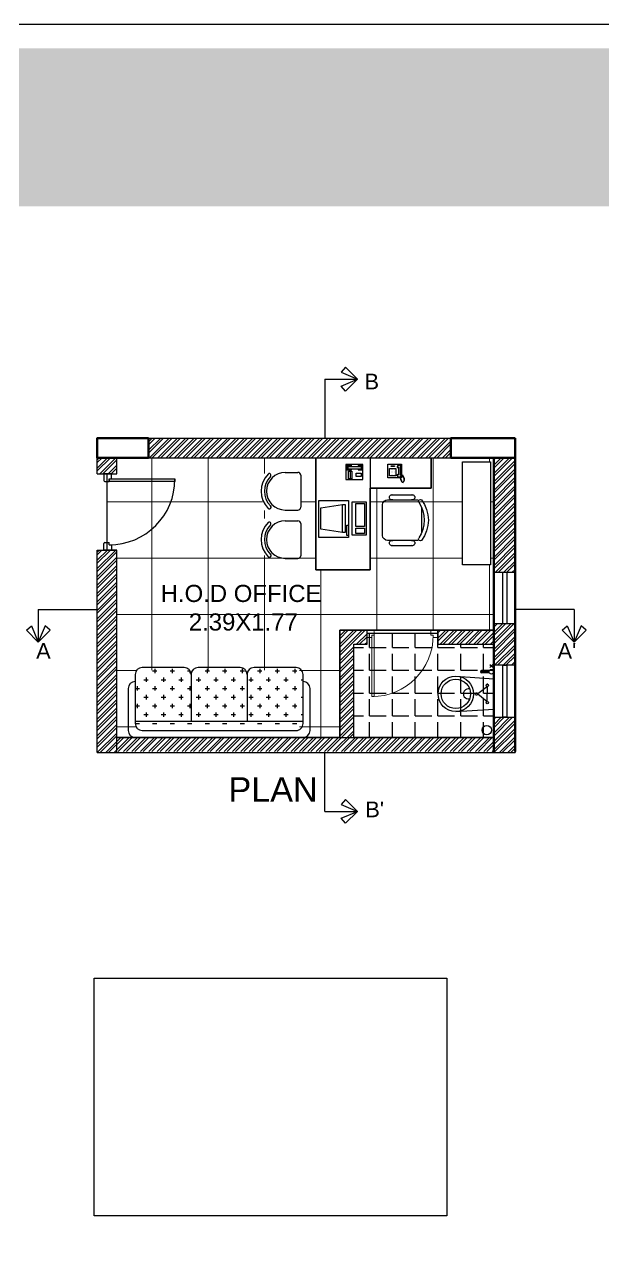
# Model space of a CAD drawing. Header units: millimetres. Extents: x 1521 to 3683, y 1649 to 3322.
# Drawn here: x 1761.51 to 1768.16, y 1663.3 to 1677.22 of the extents above; entities that cross this region are included whole.
import ezdxf

# ---------------------------------------------------------------- set-up
doc = ezdxf.new("R2010")
doc.units = ezdxf.units.MM
doc.header["$LTSCALE"] = 0.1
doc.header["$XCLIPFRAME"] = 0
for name, color, linetype, lineweight in [('COL', 1, 'Continuous', 50), ('DOOR', 8, 'Continuous', 15), ('plan wall', 7, 'Continuous', 25), ('WALL', 7, 'Continuous', 50)]:
    doc.layers.add(name, color=color, linetype=linetype, lineweight=lineweight)
doc.styles.add('ATTR', font='romans.shx', dxfattribs={"width": 0.8, "height": 2.52})
doc.styles.add('WORKING', font='ARIALN.TTF')
picture_1 = doc.add_image_def('image4.jpg', size_in_pixel=(651, 439))
pattern_1 = [(45, (563.8962294830347, 115.967589742293), (-0.0480097934832729, 0.0480097934832729), []), (45, (563.8962294830347, 116.001537792828), (-0.0480097934832729, 0.0480097934832729), [])]

# ---------------------------------------------------------------- blocks, each defined once
blk = doc.blocks.new('A$C3F6A36EA')
h = blk.add_hatch(color=10)
h.set_gradient(color1=(22, 110, 12), color2=(129, 189, 10), tint=0.4600000083446503)
h.paths.add_polyline_path([(-44.21290426532277, 20.41047016547509), (-3.312552027882247, 20.41047016547509), (-3.312552027882247, 22.22228067989886), (-44.21290426532277, 22.22228067989886)])
at = {"color": 0}
blk.add_lwpolyline([(-44.21290426532277, 22.50002261478744), (-3.312552027882247, 22.50002261478744), (-3.312552027882247, -5.275919162361106), (-44.21290426532277, -5.275919162361106)], close=True, dxfattribs=at)
blk = doc.blocks.new('RECTANG')
for p, q in [((1, 1), (0, 1)), ((0, 1), (0, 0)), ((1, 0), (1, 1)), ((0, 0), (1, 0))]:
    blk.add_line(p, q)
blk = doc.blocks.new('IBMAT', base_point=(61, 306))
for p, q in [((75, 307), (75, 306)), ((81, 307), (75, 307)), ((81, 306), (81, 307))]:
    blk.add_line(p, q)
at = {"xscale": 21, "yscale": 17, "zscale": 21}
blk.add_blockref('RECTANG', (61, 306), dxfattribs=at)
blk = doc.blocks.new('KEYBOARD', base_point=(60, 294))
for p, xscale, yscale, zscale in [((60, 294), 19, 8, 19), ((61, 295), 13, 5, 13), ((75, 295), 3, 5, 3)]:
    blk.add_blockref('RECTANG', p, dxfattribs=dict(xscale=xscale, yscale=yscale, zscale=zscale))
blk = doc.blocks.new('COMPUTER')
for p, q in [((-6.635137514463392, 16.23106971153845), (-8.5, 3.5)), ((6.079706235536605, 16.23106971153845), (-6.635137514463392, 16.23106971153845)), ((8, 3.5), (6.079706235536605, 16.23106971153845)), ((-8.5, 3.5), (-8.5, 2.038161057692263)), ((8, 3.5), (-8.5, 3.5)), ((-8.5, 2.038161057692263), (8, 2.038161057692263)), ((8, 2.038161057692263), (8, 3.5))]:
    blk.add_line(p, q)
at = {"xscale": 1.033846153846152, "yscale": 1.033846153846152, "zscale": 1.033846153846152}
for name, p in [('IBMAT', (-10.85538461538499, 0)), ('KEYBOARD', (-10.04769230769273, -10.5))]:
    blk.add_blockref(name, p, dxfattribs=at)
blk = doc.blocks.new('DESK2')
for p, q in [((33, 0), (-33, 0)), ((-33, 0), (-33, -68)), ((33, -32), (33, 0)), ((-33, -32), (33, -32)), ((-15, -68), (-15, -32)), ((-33, -68), (-15, -68))]:
    blk.add_line(p, q)
blk = doc.blocks.new('CHAIR7')
for p, q in [((5.125, 15.04198571702182), (17.875, 15.04198571702182)), ((0, 9), (0, -9)), ((20, 12), (3, 12)), ((23, -7.440114741747407), (23, 7.440114741747262)), ((3, -12), (20, -12)), ((5.125, -15), (17.875, -15))]:
    blk.add_line(p, q)
for centre, radius, start, end in [((5.5625, 13.54198571702182), 1.5625, 73.73979529168805, 286.260204708312), ((17.4375, 13.54198571702182), 1.5625, 253.7397952916881, 106.2602047083119), ((3, 9), 3, 90, 179.9999999999999), ((20, 9), 3, 62.41555916323245, 90), ((22.34467675601877, 11.12049817420722), 1.096800809479506, 53.30993542846659, 212.0274125050087), ((4.823591726515218, -8.53e-14), 19.64019157479826, 327.5757525045926, 32.4242474954079), ((7, 0), 20, 323.130102354156, 36.86989764584403), ((3, -9), 3, 180, 269.9999999999999), ((5.5625, -13.5), 1.5625, 73.73979529168805, 286.260204708312), ((17.4375, -13.5), 1.5625, 253.739795291688, 106.2602047083119), ((20, -9), 3, 270, 297.5844408367676), ((22.34467675601877, -11.12049817420722), 1.096800809479506, 147.9725874949911, 306.6900645715334)]:
    blk.add_arc(centre, radius, start, end)
blk = doc.blocks.new('FNPHONE')
for p, q in [((-9.102527935209764, 0.2232082620965912), (-9.702527935209673, 0.0232082620966594)), ((-8.902527935209717, 0.6232082620966822), (-9.502527935209628, 0.4232082620966369)), ((-8.702527935209673, 1.023208262096659), (-9.302527935209808, 0.8232082620966139)), ((-8.502527935209628, 1.423208262096635), (-9.102527935209764, 1.22320826209659)), ((-8.302527935209808, 1.823208262096613), (-8.902527935209717, 1.623208262096681)), ((-7.141690481751766, 0.5610868164902743), (-7.502527935209629, -0.5767917379033634)), ((-7.287295046442975, 6.539471852875407), (-7.287295046443433, 1.539471852875179)), ((-6.287295046442975, 6.539471852875294), (-6.287295046443433, 1.539471852875179)), ((-3.872665524515241, 4.847341472888615), (-3.872665524515241, 4.847341472888615)), ((-3.872665524515241, 3.909841472888615), (-3.872665524515241, 3.909841472888615)), ((-3.872665524515241, 2.972341472888615), (-3.872665524515241, 2.972341472888615)), ((-3.872665524515241, 2.034841472888615), (-3.872665524515241, 2.034841472888615)), ((-2.935165524515241, 4.847341472888615), (-2.935165524515241, 4.847341472888615)), ((-2.935165524515241, 3.909841472888615), (-2.935165524515241, 3.909841472888615)), ((-2.935165524515241, 2.972341472888615), (-2.935165524515241, 2.972341472888615)), ((-2.935165524515241, 2.034841472888615), (-2.935165524515241, 2.034841472888615)), ((-1.997665524515241, 4.847341472888615), (-1.997665524515241, 4.847341472888615)), ((-1.997665524515241, 3.909841472888615), (-1.997665524515241, 3.909841472888615)), ((-1.997665524515241, 2.972341472888615), (-1.997665524515241, 2.972341472888615)), ((-1.997665524515241, 2.034841472888615), (-1.997665524515241, 2.034841472888615)), ((-9.302527935209808, -0.1767917379033861), (-9.902527935209717, -0.3767917379033179)), ((-9.302527935209808, -0.5767917379033634), (-9.902527935209717, -0.776791737903409)), ((-9.302527935209808, -0.9767917379033406), (-9.902527935209717, -1.176791737903386)), ((-9.302527935209808, -1.376791737903317), (-9.902527935209717, -1.576791737903363)), ((-9.102527935209764, -1.776791737903408), (-9.702527935209673, -1.97679173790334)), ((-8.902527935209717, -2.176791737903386), (-9.502527935209628, -2.376791737903316)), ((-8.431885602710508, -2.461596727813455), (-9.031885602710645, -2.661596727813501)), ((-7.902527935209718, -1.97679173790334), (-8.502527935209628, -2.176791737903386)), ((-7.702527935209672, -1.576791737903363), (-8.302527935209808, -1.776791737903408)), ((-7.502527935209629, -1.176791737903386), (-8.102527935209764, -1.376791737903317)), ((-7.302527935209807, -0.776791737903409), (-7.902527935209718, -0.9767917379033406))]:
    blk.add_line(p, q)
for centre, start, end in [((-6.787295046442975, 6.539471852875294), 298.4914644925405, 241.5085355074485), ((-6.787295046443433, 1.539471852875179), 118.4914644925403, 61.50853550744854)]:
    blk.add_arc(centre, 1.048156864453215, start, end)
for p, xscale, yscale, zscale in [((-8.205282344832767, 0), 8.20528234483245, 8.104073169521023, 8.20528234483245), ((-4.028915524515241, 6.722341472888615), 2.03125, 0.46875, 2.03125), ((-4.810165524515241, 1.253591472888615), 3.75, 4.375, 3.75)]:
    blk.add_blockref('RECTANG', p, dxfattribs=dict(xscale=xscale, yscale=yscale, zscale=zscale))
blk = doc.blocks.new('http...pointasearch.autodesk.com.GeneralSymbolsCatalog.idropxml.MULTI_LINE_TELEPHONE.xml.MULTI_LINE_TELEPHONE')
for p, q in [((-4.5, 0), (4.5, 0)), ((-4.5, -10), (-4.5, 0)), ((4.5, 0), (4.5, -10)), ((-4, -0.5), (-4, -3)), ((-4, -3), (-3.25, -3)), ((-1.25, -0.5), (-3.75, -0.5)), ((-3.75, -0.5), (-3.75, -2.75)), ((-3.75, -2.75), (-3.25, -2.75)), ((-3.25, -1), (-1.75, -1)), ((-3.25, -1), (-3.25, -9)), ((-1.75, -9), (-1.75, -1)), ((-1.75, -2.75), (-1.25, -2.75)), ((-1.75, -3), (-1, -3)), ((-1.25, -2.75), (-1.25, -0.5)), ((-1, -3), (-1, -0.5)), ((-0.5, -1.5), (-0.5, -3.5)), ((4, -1.5), (-0.5, -1.5)), ((-0.5, -2.5), (4, -2.5)), ((-0.5, -3.5), (4, -3.5)), ((0.75, -6), (0.75, -9)), ((2.75, -6), (0.75, -6)), ((2.75, -9), (2.75, -6)), ((4, -3.5), (4, -1.5)), ((4.5, -10), (-4.5, -10)), ((-3.75, -9.5), (-3.75, -7.25)), ((-3.75, -7.25), (-3.25, -7.25)), ((-1.25, -9.5), (-3.75, -9.5)), ((-3.25, -9), (-1.75, -9)), ((-1.75, -7.25), (-1.25, -7.25)), ((-1.25, -7.25), (-1.25, -9.5)), ((0.75, -9), (2.75, -9))]:
    blk.add_line(p, q)
at = {"style": 'ATTR', "width": 0.8, "flags": 9}
blk.add_attdef('ESTCODE', (0, 0), '', height=2.56444931067e-05, dxfattribs=at)
blk = doc.blocks.new('D75')
at = {"layer": 'DOOR'}
for p, q in [((0.0499999999999972, 0.700000000000017), (0.0499999999999972, 0.6749999999999972)), ((0.0499999999999972, 0.700000000000017), (0.0750000000000029, 0.700000000000017)), ((0.0499999999999972, 0.049999999999983), (0.0499999999999972, 0.0750000000000029)), ((0.0499999999999972, 0.049999999999983), (0.0750000000000029, 0.049999999999983))]:
    blk.add_line(p, q, dxfattribs=at)
for points in [[(0.0750000000000029, 0.700000000000017), (0.0750000000000029, 0.75), (0, 0.75), (0, 0.6850000000000023)], [(0.0100000000000051, 0.6749999999999972), (0.0499999999999972, 0.6749999999999972)], [(0.0750000000000029, 0.049999999999983), (0.0750000000000029, 0), (0, 0), (0, 0.0649999999999977)], [(0.0100000000000051, 0.0750000000000029), (0.0499999999999972, 0.0750000000000029)]]:
    blk.add_lwpolyline(points, dxfattribs=at)
blk.add_lwpolyline([(0.0499999999999972, 0.0749999999999886), (0.0499999999999972, 0.049999999999983), (0.7000000000000455, 0.049999999999983), (0.7000000000000455, 0.0749999999999886)], close=True, dxfattribs=at)
for centre, radius, start, end in [((0.0100000000000051, 0.6850000000000023), 0.0100000000000051, 180, 270), ((0.0499999999999972, 0.049999999999983), 0.6500000000000484, 0, 90), ((0.0100000000000051, 0.0649999999999977), 0.0100000000000051, 90, 180)]:
    blk.add_arc(centre, radius, start, end, dxfattribs=at)
blk = doc.blocks.new('chair cor')
for p, q in [((-27.5, 22.5), (-27.5, 4)), ((27.5, 22.5), (27.5, 4)), ((23.5, 0), (-23.5, 0))]:
    blk.add_line(p, q)
for centre, radius, start, end in [((0, 22.5), 35.5, 45.10271219858232, 135.1027121976974), ((0, 22.5), 27.5, 0, 180), ((-23.37948013804271, 45.78948013797344), 2.500004675603404, 135.0000000002947, 315.220986781593), ((0, 22.5), 30.5, 45.11955028651308, 135.1195502856281), ((23.2894801380171, 45.87948013801359), 2.500000354195165, 225, 45.11049343560295), ((-23.5, 4), 4, 179.6527951678415, 270), ((23.5, 4), 4, 270, 0.3472048321584715)]:
    blk.add_arc(centre, radius, start, end)

msp = doc.modelspace()

# ---------------------------------------------------------------- hatches: boundary and pattern name
h = msp.add_hatch()
h.set_pattern_fill('STEEL', color=256, scale=0.0213845987624492, style=0)
h.set_pattern_definition(pattern_1)
h.paths.add_polyline_path([(1766.404148524863, 1672.470895456169), (1762.938675472858, 1672.470895456169), (1762.938675472858, 1672.245099761522), (1764.856027319146, 1672.245099761522), (1766.178066618117, 1672.24509976151), (1766.404148524863, 1672.245099761515)])
h.paths.add_polyline_path([(1762.575438920678, 1672.245099761522), (1762.349643226083, 1672.245099761522), (1762.349643226083, 1672.060504795672), (1762.575438920678, 1672.060504795672)])
h.paths.add_polyline_path([(1767.140438833354, 1672.245099761522), (1766.89451594759, 1672.245099761522), (1766.894515947592, 1670.932717409177), (1767.140438833354, 1670.932717409177)])
h.paths.add_polyline_path([(1767.140438833354, 1670.341073055186), (1766.894515947592, 1670.341073055186), (1766.894515947592, 1670.267024375996), (1766.894515947592, 1669.865905521663), (1767.140438833354, 1669.865905521663)])
h.paths.add_polyline_path([(1766.894515947592, 1670.267024375996), (1766.255623307045, 1670.267024375996), (1766.255832448558, 1670.185709708159), (1766.255675041366, 1670.185709303307), (1766.255623307045, 1670.10663988528), (1766.89451594759, 1670.10663988528)])
h.paths.add_polyline_path([(1765.442476628661, 1670.232406878573), (1765.442560285265, 1670.232407093738), (1765.442471249536, 1670.267024375996), (1765.130286549688, 1670.267024375996), (1765.130286549688, 1669.037409947157), (1765.290671040408, 1669.037409947157), (1765.290671040408, 1670.10663988528), (1765.442476628661, 1670.10663988528)])
h.paths.add_polyline_path([(1766.89451594759, 1669.037409947157), (1765.290671040408, 1669.037409947157), (1762.575438920671, 1669.037409947157), (1762.575438920671, 1668.877025456438), (1766.89451594759, 1668.877025456438)])
h.paths.add_polyline_path([(1762.349643226083, 1668.867494937523), (1762.575438920672, 1668.867494937522), (1762.575438920678, 1671.187831414886), (1762.349643226083, 1671.187831414886)])
at = {"lineweight": 0}
h = msp.add_hatch(dxfattribs=at)
h.set_pattern_fill('NET', color=9, scale=0.2031536882432869, style=0)
h.set_pattern_definition([(0, (563.8962294830347, 115.967589742293), (0, 0.6450129601724361), []), (90, (563.8962294830347, 115.967589742293), (-0.6450129601724363, 0), [])])
h.paths.add_polyline_path([(1766.537823413766, 1672.199867597114), (1766.85677927964, 1672.199867597114), (1766.85677927964, 1671.019363321274), (1766.537823413766, 1671.019363321274)])
h.paths.add_polyline_path([(1764.306752571138, 1671.642482043016), (1764.244621598115, 1671.642482043016), (1764.244621598115, 1672.06683202417), (1764.306752571138, 1672.06683202417)])
h.paths.add_polyline_path([(1764.306752571138, 1671.797937094575), (1764.306752571138, 1671.73580612155), (1764.681686757347, 1671.73580612155), (1764.681686757347, 1671.797937094575)])
h.paths.add_polyline_path([(1764.233885720263, 1671.548365487925), (1764.296016693288, 1671.548365487925), (1764.296016693288, 1671.124015506769), (1764.233885720263, 1671.124015506769)])
h.paths.add_polyline_path([(1762.800614952061, 1669.037409947157), (1762.800614952061, 1669.808412442021), (1764.666916373908, 1669.808412442021), (1764.666916373908, 1669.037409947157), (1765.130286549688, 1669.037409947157), (1765.130286549688, 1670.267024375996), (1766.894515947592, 1670.267024375996), (1766.89451594759, 1672.245099761522), (1766.178066618144, 1672.245099761522), (1766.178066618144, 1671.895148182377), (1765.478163459852, 1671.895148182377), (1765.478163459852, 1670.961943971318), (1764.856027319146, 1670.961943971318), (1764.856027319146, 1672.245099761522), (1762.575438920671, 1672.245099761522), (1762.575438920678, 1672.060504795672), (1762.462541073384, 1672.060504795672), (1762.469909924783, 1671.187831414886), (1762.575438920678, 1671.187831414886), (1762.575438920671, 1669.037409947157)])
h = msp.add_hatch()
h.set_pattern_fill('ANGLE', color=9, scale=0.0374230478342897, style=0)
h.set_pattern_definition([(0, (66.89403442845209, 389.2099748688398), (0, 0.2613999891225135), [0.1901090829981919, -0.0712909061243219]), (90, (66.89403442845209, 389.2099748688398), (-0.2613999891225138, 0), [0.1901090829981917, -0.0712909061243219])])
h.paths.add_polyline_path([(1765.442476628661, 1670.232406878572), (1766.174392295811, 1670.234289367346), (1766.255706963649, 1670.234498508858), (1766.255623307045, 1670.106639885277), (1766.89451594759, 1670.106639885277), (1766.894515947592, 1669.037409947154), (1765.290671040408, 1669.037409947154), (1765.290671040408, 1670.106639885277), (1765.442476628661, 1670.106639885274)])
h = msp.add_hatch()
h.set_pattern_fill('STEEL', color=256, scale=0.0213845987624492, style=0)
h.set_pattern_definition(pattern_1)
h.paths.add_polyline_path([(1766.894515947592, 1668.867494937522), (1767.140438833354, 1668.867494937522), (1767.140438833354, 1669.268931695884), (1766.894515947592, 1669.268931695884)])

# ---------------------------------------------------------------- linework, layer by layer
at = {"color": 0}
for p, q in [((1765.195182512031, 1673.283502284943), (1765.144847062474, 1673.226142772056)), ((1765.144847062474, 1673.226142772056), (1765.332672295629, 1673.147199024599)), ((1765.332672295629, 1673.147199024599), (1765.195182512031, 1673.283502284943)), ((1765.195182512031, 1673.283502284943), (1765.195182512031, 1673.283502284943)), ((1764.957408535962, 1673.147199024599), (1764.957408535962, 1672.47089545617)), ((1764.957408535962, 1673.147199024599), (1765.332672295629, 1673.147199024599)), ((1765.144847062474, 1673.068255277143), (1765.332672295629, 1673.147199024599)), ((1765.195182512031, 1673.010895764256), (1765.144847062474, 1673.068255277143)), ((1765.332672295629, 1673.147199024599), (1765.195182512031, 1673.010895764256)), ((1765.195182512031, 1673.010895764256), (1765.195182512031, 1673.010895764256)), ((1761.673339657653, 1670.506456856093), (1762.349643226083, 1670.506456856093)), ((1761.673339657653, 1670.506456856093), (1761.673339657653, 1670.131193096427)), ((1767.816742401785, 1670.506456856093), (1767.140438833355, 1670.506456856093)), ((1767.816742401785, 1670.506456856093), (1767.816742401785, 1670.131193096427)), ((1761.53703639731, 1670.268682880025), (1761.594395910196, 1670.319018329581)), ((1761.673339657653, 1670.131193096427), (1761.53703639731, 1670.268682880025)), ((1761.53703639731, 1670.268682880025), (1761.53703639731, 1670.268682880025)), ((1761.594395910196, 1670.319018329581), (1761.673339657653, 1670.131193096427)), ((1761.75228340511, 1670.319018329581), (1761.673339657653, 1670.131193096427)), ((1761.673339657653, 1670.131193096427), (1761.809642917997, 1670.268682880025)), ((1761.809642917997, 1670.268682880025), (1761.75228340511, 1670.319018329581)), ((1761.809642917997, 1670.268682880025), (1761.809642917997, 1670.268682880025)), ((1767.680439141441, 1670.268682880025), (1767.737798654328, 1670.319018329581)), ((1767.816742401785, 1670.131193096427), (1767.680439141441, 1670.268682880025)), ((1767.680439141441, 1670.268682880025), (1767.680439141441, 1670.268682880025)), ((1767.737798654328, 1670.319018329581), (1767.816742401785, 1670.131193096427)), ((1767.895686149242, 1670.319018329581), (1767.816742401785, 1670.131193096427)), ((1767.816742401785, 1670.131193096427), (1767.953045662128, 1670.268682880025)), ((1767.953045662128, 1670.268682880025), (1767.895686149242, 1670.319018329581)), ((1767.953045662128, 1670.268682880025), (1767.953045662128, 1670.268682880025)), ((1764.957408535962, 1668.190813383172), (1764.957408535962, 1668.867116951602)), ((1765.19518251203, 1668.327116643515), (1765.144847062473, 1668.269757130629)), ((1765.332672295628, 1668.190813383172), (1765.19518251203, 1668.327116643515)), ((1765.19518251203, 1668.327116643515), (1765.19518251203, 1668.327116643515)), ((1764.957408535962, 1668.190813383172), (1765.332672295628, 1668.190813383172)), ((1765.144847062473, 1668.269757130629), (1765.332672295628, 1668.190813383172)), ((1765.144847062473, 1668.111869635715), (1765.332672295628, 1668.190813383172)), ((1765.332672295628, 1668.190813383172), (1765.19518251203, 1668.054510122829)), ((1765.19518251203, 1668.054510122829), (1765.144847062473, 1668.111869635715)), ((1765.19518251203, 1668.054510122829), (1765.19518251203, 1668.054510122829))]:
    msp.add_line(p, q, dxfattribs=at)
for p, q in [((1762.938675472855, 1672.47089545617), (1766.404148524861, 1672.47089545617)), ((1762.349643226083, 1672.060504795672), (1762.349643226083, 1672.245099761523)), ((1762.575438920671, 1672.060504795672), (1762.575438920671, 1672.245099761523)), ((1762.938675472858, 1672.245099761523), (1766.404148524863, 1672.245099761523)), ((1767.140438833354, 1672.245099761523), (1767.140438833355, 1668.867116951602)), ((1762.349643226083, 1672.060504795672), (1762.575438920678, 1672.060504795672)), ((1762.484454481128, 1672.002326570286), (1762.484454481128, 1671.973237457593)), ((1762.484454481128, 1672.002326570286), (1762.513543593822, 1672.002326570286)), ((1762.484454481128, 1671.246009640273), (1762.484454481128, 1671.275098752965)), ((1762.484454481128, 1671.246009640273), (1762.513543593822, 1671.246009640273)), ((1762.349643226083, 1668.867116951602), (1762.349643226083, 1671.187831414886)), ((1762.349643226083, 1671.187831414886), (1762.575438920678, 1671.187831414886)), ((1762.57543892067, 1668.867116951602), (1762.575438920671, 1671.187831414886)), ((1765.130286549688, 1670.267024375997), (1766.89451594759, 1670.267024375997)), ((1765.130286549688, 1669.037409947158), (1765.130286549688, 1670.267024375997)), ((1765.442476628661, 1670.106639885281), (1765.442476628661, 1670.267024375997)), ((1766.255623307045, 1670.106639885281), (1766.255623307045, 1670.267024375997)), ((1765.290671040408, 1670.106639885281), (1765.442476628661, 1670.106639885281)), ((1765.290671040408, 1669.037409947158), (1765.290671040408, 1670.106639885281)), ((1766.255623307045, 1670.106639885281), (1766.89451594759, 1670.106639885281)), ((1762.575438920671, 1669.037409947158), (1766.89451594759, 1669.037409947158)), ((1762.349643226083, 1668.867116951602), (1767.140438833355, 1668.867116951602))]:
    msp.add_line(p, q)
at = {"linetype": 'Continuous'}
for p, q in [((1763.345037990247, 1669.839332400747), (1762.863884518091, 1669.839332400747)), ((1763.98657595312, 1669.839332400747), (1763.505422480963, 1669.839332400747)), ((1764.628113915992, 1669.839332400747), (1764.146960443839, 1669.839332400747)), ((1762.783692272733, 1669.759140155388), (1762.783692272733, 1669.197794437874)), ((1762.883607018478, 1669.700633739509), (1762.933727171827, 1669.700633739509)), ((1762.908667095153, 1669.725693816183), (1762.908667095153, 1669.675573662835)), ((1762.983847325175, 1669.800874046208), (1763.033967478527, 1669.800874046208)), ((1763.008907401852, 1669.825934122883), (1763.008907401852, 1669.775813969534)), ((1763.084087631876, 1669.700633739509), (1763.134207785226, 1669.700633739509)), ((1763.109147708551, 1669.725693816183), (1763.109147708551, 1669.675573662835)), ((1763.184327938576, 1669.800874046208), (1763.234448091925, 1669.800874046208)), ((1763.20938801525, 1669.825934122883), (1763.20938801525, 1669.775813969534)), ((1763.284568245275, 1669.700633739509), (1763.334688398623, 1669.700633739509)), ((1763.30962832195, 1669.725693816183), (1763.30962832195, 1669.675573662835)), ((1763.384808551974, 1669.800874046208), (1763.413514837296, 1669.800874046208)), ((1763.409868628648, 1669.806339568013), (1763.409868628648, 1669.775813969534)), ((1763.425230235606, 1669.759140155388), (1763.425230235606, 1669.224525186326)), ((1763.485048858671, 1669.700633739509), (1763.535169012023, 1669.700633739509)), ((1763.510108935347, 1669.725693816183), (1763.510108935347, 1669.675573662835)), ((1763.58528916537, 1669.800874046208), (1763.635409318722, 1669.800874046208)), ((1763.610349242046, 1669.825934122883), (1763.610349242046, 1669.775813969534)), ((1763.685529472071, 1669.700633739509), (1763.735649625419, 1669.700633739509)), ((1763.710589548743, 1669.725693816183), (1763.710589548743, 1669.675573662835)), ((1763.78576977877, 1669.800874046208), (1763.835889932118, 1669.800874046208)), ((1763.810829855445, 1669.825934122883), (1763.810829855445, 1669.775813969534)), ((1763.886010085469, 1669.700633739509), (1763.936130238817, 1669.700633739509)), ((1763.911070162144, 1669.725693816183), (1763.911070162144, 1669.675573662835)), ((1763.986250392165, 1669.800874046208), (1764.036370545516, 1669.800874046208)), ((1764.011310468842, 1669.825934122883), (1764.011310468842, 1669.775813969534)), ((1764.066768198481, 1669.759140155388), (1764.066768198481, 1669.224525186326)), ((1764.086490698866, 1669.700633739509), (1764.136610852216, 1669.700633739509)), ((1764.11155077554, 1669.725693816183), (1764.11155077554, 1669.675573662835)), ((1764.186731005565, 1669.800874046208), (1764.236851158912, 1669.800874046208)), ((1764.211791082239, 1669.825934122883), (1764.211791082239, 1669.775813969534)), ((1764.286971312264, 1669.700633739509), (1764.337091465612, 1669.700633739509)), ((1764.312031388939, 1669.725693816183), (1764.312031388939, 1669.675573662835)), ((1764.387211618963, 1669.800874046208), (1764.437331772313, 1669.800874046208)), ((1764.412271695638, 1669.825934122883), (1764.412271695638, 1669.775813969534)), ((1764.48745192566, 1669.700633739509), (1764.537572079012, 1669.700633739509)), ((1764.512512002338, 1669.725693816183), (1764.512512002338, 1669.675573662835)), ((1764.58769223236, 1669.800874046208), (1764.637812385709, 1669.800874046208)), ((1764.612752309034, 1669.825934122883), (1764.612752309034, 1669.775813969534)), ((1764.68793253906, 1669.700633739509), (1764.708306161353, 1669.700633739509)), ((1764.708306161354, 1669.197794437874), (1764.708306161354, 1669.759140155388)), ((1762.703500027373, 1669.598755664668), (1762.703500027373, 1669.117602192516)), ((1762.783692272733, 1669.678947910029), (1762.783692272733, 1669.678947910029)), ((1762.783692272733, 1669.60039343281), (1762.833486865126, 1669.60039343281)), ((1762.808426788456, 1669.625453509484), (1762.808426788456, 1669.575333356133)), ((1762.983847325175, 1669.60039343281), (1763.033967478527, 1669.60039343281)), ((1763.008907401852, 1669.625453509484), (1763.008907401852, 1669.575333356133)), ((1763.184327938576, 1669.60039343281), (1763.234448091925, 1669.60039343281)), ((1763.20938801525, 1669.625453509484), (1763.20938801525, 1669.575333356133)), ((1763.384808551974, 1669.60039343281), (1763.434928705323, 1669.60039343281)), ((1763.409868628648, 1669.625453509484), (1763.409868628648, 1669.575333356133)), ((1763.58528916537, 1669.60039343281), (1763.635409318722, 1669.60039343281)), ((1763.610349242046, 1669.625453509484), (1763.610349242046, 1669.575333356133)), ((1763.78576977877, 1669.60039343281), (1763.835889932118, 1669.60039343281)), ((1763.810829855445, 1669.625453509484), (1763.810829855445, 1669.575333356133)), ((1763.986250392165, 1669.60039343281), (1764.036370545516, 1669.60039343281)), ((1764.011310468842, 1669.625453509484), (1764.011310468842, 1669.575333356133)), ((1764.186731005565, 1669.60039343281), (1764.236851158912, 1669.60039343281)), ((1764.211791082239, 1669.625453509484), (1764.211791082239, 1669.575333356133)), ((1764.387211618963, 1669.60039343281), (1764.437331772313, 1669.60039343281)), ((1764.412271695638, 1669.625453509484), (1764.412271695638, 1669.575333356133)), ((1764.58769223236, 1669.60039343281), (1764.637812385709, 1669.60039343281)), ((1764.612752309034, 1669.625453509484), (1764.612752309034, 1669.575333356133)), ((1764.708306161354, 1669.678947910029), (1764.708306161354, 1669.678947910029)), ((1764.788498406713, 1669.117602192516), (1764.788498406713, 1669.598755664668)), ((1762.808426788456, 1669.424972896086), (1762.808426788456, 1669.374852742737)), ((1762.883607018478, 1669.500153126112), (1762.933727171827, 1669.500153126112)), ((1762.908667095153, 1669.525213202785), (1762.908667095153, 1669.475093049436)), ((1763.008907401852, 1669.424972896086), (1763.008907401852, 1669.374852742737)), ((1763.084087631876, 1669.500153126112), (1763.134207785226, 1669.500153126112)), ((1763.109147708551, 1669.525213202785), (1763.109147708551, 1669.475093049436)), ((1763.20938801525, 1669.424972896086), (1763.20938801525, 1669.374852742737)), ((1763.284568245275, 1669.500153126112), (1763.334688398623, 1669.500153126112)), ((1763.30962832195, 1669.525213202785), (1763.30962832195, 1669.475093049436)), ((1763.409868628648, 1669.424972896086), (1763.409868628648, 1669.374852742737)), ((1763.485048858671, 1669.500153126112), (1763.535169012023, 1669.500153126112)), ((1763.510108935347, 1669.525213202785), (1763.510108935347, 1669.475093049436)), ((1763.610349242046, 1669.424972896086), (1763.610349242046, 1669.374852742737)), ((1763.685529472071, 1669.500153126112), (1763.735649625419, 1669.500153126112)), ((1763.710589548743, 1669.525213202785), (1763.710589548743, 1669.475093049436)), ((1763.810829855445, 1669.424972896086), (1763.810829855445, 1669.374852742737)), ((1763.886010085469, 1669.500153126112), (1763.936130238817, 1669.500153126112)), ((1763.911070162144, 1669.525213202785), (1763.911070162144, 1669.475093049436)), ((1764.011310468842, 1669.424972896086), (1764.011310468842, 1669.374852742737)), ((1764.086490698866, 1669.500153126112), (1764.136610852216, 1669.500153126112)), ((1764.11155077554, 1669.525213202785), (1764.11155077554, 1669.475093049436)), ((1764.211791082239, 1669.424972896086), (1764.211791082239, 1669.374852742737)), ((1764.286971312264, 1669.500153126112), (1764.337091465612, 1669.500153126112)), ((1764.312031388939, 1669.525213202785), (1764.312031388939, 1669.475093049436)), ((1764.412271695638, 1669.424972896086), (1764.412271695638, 1669.374852742737)), ((1764.48745192566, 1669.500153126112), (1764.537572079012, 1669.500153126112)), ((1764.512512002338, 1669.525213202785), (1764.512512002338, 1669.475093049436)), ((1764.612752309034, 1669.424972896086), (1764.612752309034, 1669.374852742737)), ((1764.68793253906, 1669.500153126112), (1764.708306161353, 1669.500153126112)), ((1762.783692272733, 1669.399912819411), (1762.833486865126, 1669.399912819411)), ((1762.883607018478, 1669.299672512712), (1762.933727171827, 1669.299672512712)), ((1762.908667095153, 1669.324732589387), (1762.908667095153, 1669.274612436038)), ((1762.983847325175, 1669.399912819411), (1763.033967478527, 1669.399912819411)), ((1763.084087631876, 1669.299672512712), (1763.134207785226, 1669.299672512712)), ((1763.109147708551, 1669.324732589387), (1763.109147708551, 1669.274612436038)), ((1763.184327938576, 1669.399912819411), (1763.234448091925, 1669.399912819411)), ((1763.284568245275, 1669.299672512712), (1763.334688398623, 1669.299672512712)), ((1763.30962832195, 1669.324732589387), (1763.30962832195, 1669.274612436038)), ((1763.384808551974, 1669.399912819411), (1763.434928705323, 1669.399912819411)), ((1763.485048858671, 1669.299672512712), (1763.535169012023, 1669.299672512712)), ((1763.510108935347, 1669.324732589387), (1763.510108935347, 1669.274612436038)), ((1763.58528916537, 1669.399912819411), (1763.635409318722, 1669.399912819411)), ((1763.685529472071, 1669.299672512712), (1763.735649625419, 1669.299672512712)), ((1763.710589548743, 1669.324732589387), (1763.710589548743, 1669.274612436038)), ((1763.78576977877, 1669.399912819411), (1763.835889932118, 1669.399912819411)), ((1763.886010085469, 1669.299672512712), (1763.936130238817, 1669.299672512712)), ((1763.911070162144, 1669.324732589387), (1763.911070162144, 1669.274612436038)), ((1763.986250392165, 1669.399912819411), (1764.036370545516, 1669.399912819411)), ((1764.086490698866, 1669.299672512712), (1764.136610852216, 1669.299672512712)), ((1764.11155077554, 1669.324732589387), (1764.11155077554, 1669.274612436038)), ((1764.186731005565, 1669.399912819411), (1764.236851158912, 1669.399912819411)), ((1764.286971312264, 1669.299672512712), (1764.337091465612, 1669.299672512712)), ((1764.312031388939, 1669.324732589387), (1764.312031388939, 1669.274612436038)), ((1764.387211618963, 1669.399912819411), (1764.437331772313, 1669.399912819411)), ((1764.48745192566, 1669.299672512712), (1764.537572079012, 1669.299672512712)), ((1764.512512002338, 1669.324732589387), (1764.512512002338, 1669.274612436038)), ((1764.58769223236, 1669.399912819411), (1764.637812385709, 1669.399912819411)), ((1764.68793253906, 1669.299672512712), (1764.708306161353, 1669.299672512712)), ((1762.783692272733, 1669.224525186326), (1764.708306161354, 1669.224525186326)), ((1762.783692272733, 1669.199432206013), (1762.833486865126, 1669.199432206013)), ((1762.983847325175, 1669.199432206013), (1763.033967478527, 1669.199432206013)), ((1763.184327938576, 1669.199432206013), (1763.234448091925, 1669.199432206013)), ((1763.384808551974, 1669.199432206013), (1763.434928705323, 1669.199432206013)), ((1763.58528916537, 1669.199432206013), (1763.635409318722, 1669.199432206013)), ((1763.78576977877, 1669.199432206013), (1763.835889932118, 1669.199432206013)), ((1763.986250392165, 1669.199432206013), (1764.036370545516, 1669.199432206013)), ((1764.186731005565, 1669.199432206013), (1764.236851158912, 1669.199432206013)), ((1764.387211618963, 1669.199432206013), (1764.437331772313, 1669.199432206013)), ((1764.58769223236, 1669.199432206013), (1764.637812385709, 1669.199432206013)), ((1762.783692272733, 1669.037409947158), (1764.708306161353, 1669.037409947158)), ((1762.863884518091, 1669.117602192516), (1764.628113915992, 1669.117602192516))]:
    msp.add_line(p, q, dxfattribs=at)
at = {"lineweight": 25}
msp.add_line((1766.826059062045, 1669.648282865592), (1766.816446107999, 1669.648282865592), dxfattribs=at)
for points in [[(1762.575438920671, 1672.245099761523), (1764.856027319146, 1672.245099761523), (1764.856027319146, 1670.961943971319), (1765.478163459852, 1670.961943971319), (1765.478163459852, 1671.895148182378), (1766.178066618144, 1671.895148182378), (1766.178066618144, 1672.245099761523), (1766.89451594759, 1672.245099761523), (1766.894515947592, 1670.267024375997), (1765.130286549688, 1670.267024375997), (1765.130286549688, 1669.037409947158), (1762.575438920671, 1669.037409947158), (1762.575438920678, 1671.187831414886), (1762.46254107338, 1671.187831414886), (1762.46254107338, 1672.060504795672), (1762.575438920678, 1672.060504795672), (1762.575438920678, 1672.245099761523)], [(1762.513543593822, 1672.002326570286), (1762.513543593822, 1672.060504795672), (1762.426276255742, 1672.060504795672), (1762.426276255742, 1671.98487310267)], [(1762.437911900824, 1671.973237457593), (1762.484454481128, 1671.973237457593)], [(1762.513543593822, 1671.246009640273), (1762.513543593822, 1671.187831414886), (1762.426276255742, 1671.187831414886), (1762.426276255742, 1671.263463107886)], [(1762.437911900824, 1671.275098752965), (1762.484454481128, 1671.275098752965)], [(1765.442476628661, 1670.232406878574), (1766.174392295811, 1670.234289367351), (1766.255706963649, 1670.234498508861), (1766.255623307045, 1670.106639885281), (1766.89451594759, 1670.106639885281), (1766.894515947592, 1669.037409947158), (1765.290671040408, 1669.037409947158), (1765.290671040408, 1670.106639885281), (1765.442476628661, 1670.106639885281), (1765.442476628661, 1670.232406878574)]]:
    msp.add_lwpolyline(points)
for points in [[(1766.537823413766, 1672.199867597114), (1766.85677927964, 1672.199867597114), (1766.85677927964, 1671.019363321274), (1766.537823413766, 1671.019363321274)], [(1762.484454481128, 1671.973237457593), (1762.484454481128, 1672.002326570286), (1763.240771411144, 1672.002326570286), (1763.240771411144, 1671.973237457593)]]:
    msp.add_lwpolyline(points, close=True)
at = {"color": 253}
for points in [[(1766.89451594759, 1670.932717409177), (1767.14043883336, 1670.932717409177), (1767.14043883336, 1670.341073055187), (1766.89451594759, 1670.341073055187)], [(1766.999274687011, 1670.932717409177), (1767.044995346955, 1670.932717409177), (1767.044995346955, 1670.341073055187), (1766.999274687011, 1670.341073055187)], [(1766.89451594759, 1669.268931695885), (1767.14043883336, 1669.268931695885), (1767.14043883336, 1669.865905521663), (1766.89451594759, 1669.865905521663)], [(1766.999274687011, 1669.865905521663), (1767.044995346955, 1669.865905521663), (1767.044995346955, 1669.268931695885), (1766.999274687011, 1669.268931695885)]]:
    msp.add_lwpolyline(points, close=True, dxfattribs=at)
for centre, radius, start, end in [((1762.437911900824, 1671.98487310267), 0.0116356450771383, 180, 270), ((1762.484454481128, 1672.002326570286), 0.7563169300136648, 270, 0), ((1762.437911900824, 1671.263463107886), 0.0116356450771383, 90, 180)]:
    msp.add_arc(centre, radius, start, end)
at = {"linetype": 'Continuous'}
for centre, radius, start, end in [((1762.863884518091, 1669.759140155388), 0.0801922453592655, 90, 179.9999999998844), ((1763.345037990247, 1669.759140155388), 0.0801922453589725, 0, 90.00000000012945), ((1763.505422480963, 1669.759140155388), 0.0801922453592655, 90, 179.9999999998844), ((1763.98657595312, 1669.759140155388), 0.0801922453591191, 0, 90.00000000012945), ((1763.98657595312, 1669.759140155388), 0.0801922453589725, 0, 90.00000000012945), ((1764.146960443839, 1669.759140155388), 0.0801922453592655, 90, 179.9999999998844), ((1764.146960443839, 1669.759140155388), 0.0801922453592655, 90, 179.9999999998844), ((1764.628113915992, 1669.759140155388), 0.0801922453591191, 1.156195e-10, 90.00000000012945), ((1762.783692272733, 1669.598755664668), 0.0801922453591191, 90, 180), ((1764.708306161354, 1669.598755664668), 0.0801922453589725, 0, 90.00000000012945), ((1762.863884518091, 1669.197794437874), 0.0801922453592655, 180, 270), ((1764.628113915992, 1669.197794437874), 0.0801922453591191, 269.9999999998697, 0), ((1762.783692272733, 1669.117602192516), 0.0801922453592655, 179.9999999998844, 269.9999999998697), ((1764.708306161353, 1669.117602192516), 0.0801922453591191, 270, 0)]:
    msp.add_arc(centre, radius, start, end, dxfattribs=at)
at = {"layer": 'COL'}
for points in [[(1762.938675472858, 1672.47089545617), (1762.938675472858, 1672.245099761523), (1762.349643226083, 1672.245099761523), (1762.349643226083, 1672.47089545617)], [(1767.140438833354, 1672.47089545617), (1767.140438833354, 1672.245099761523), (1766.404148524863, 1672.245099761523), (1766.404148524863, 1672.47089545617)]]:
    msp.add_lwpolyline(points, close=True, dxfattribs=at)
at = {"layer": 'plan wall'}
for p, q in [((1766.851650947484, 1669.841224115766), (1766.89451594759, 1669.88526158811)), ((1766.894516012851, 1669.83196376483), (1766.851719862693, 1669.869139735971)), ((1766.460462497983, 1669.741131624365), (1766.89451594759, 1669.711781510553)), ((1766.841028868523, 1669.792482397154), (1766.741711346939, 1669.792727320249)), ((1766.844578001882, 1669.779108539049), (1766.752566536822, 1669.779335450212)), ((1766.84464221833, 1669.805838634896), (1766.752632450042, 1669.806065546059)), ((1766.821627800934, 1669.621551790836), (1766.710859782129, 1669.537151540937)), ((1766.821145916544, 1669.452208061664), (1766.821627800934, 1669.621551790836)), ((1766.710859782129, 1669.537151540937), (1766.821145916544, 1669.452208061664)), ((1766.459459572832, 1669.334408929314), (1766.89451594759, 1669.361672073876))]:
    msp.add_line(p, q, dxfattribs=at)
msp.add_circle((1766.814232663673, 1669.122547978778), 0.0534614969061282, dxfattribs=at)
for centre, major_axis, ratio, start_param, end_param in [((1766.459961100667, 1669.537770276838), (0.2033674443123688, 0.0007907750211888), 0.9999655000364768, -0.006354705291457, 6.276830601888128), ((1766.459961100667, 1669.537770276838), (-0.1684686161888107, 0.0035370314672915), 0.9999657013836141, 3.160119520945757, 9.443304828125344), ((1766.755076916947, 1669.792700432873), (0.0133528992496434, 0.0005827996597155), 0.9999656753332498, 1.524713799411708, 4.666306453001499), ((1766.867759878019, 1669.792417854405), (-0.0267266832588998, 0.0004854135952376), 0.9999682465807475, 3.157287497747048, 9.440472804926635), ((1766.605224184494, 1669.537412061315), (-0.0581028057259466, 0.0005549681139799), 0.9999647407889852, 4.485346520886073, 8.095193748376923), ((1766.69705918485, 1669.537185541719), (-0.0137922355638515, 0.0004806218784941999), 0.9999644536613572, 3.173958539248594, 9.45714384642818), ((1766.821252617649, 1669.6353467757), (-0.0137922558394136, 0.0004800350186305001), 0.9999644655320836, 3.173920716754834, 9.45710602393442), ((1766.820767078663, 1669.43841314206), (0.0136210420530936, 0.0022188754153999), 0.9999650416350366, -0.1639514913378832, 6.119233815841702)]:
    msp.add_ellipse(centre, major_axis=major_axis, ratio=ratio, start_param=start_param, end_param=end_param, dxfattribs=at)
at = {"layer": 'WALL'}
for p, q in [((1766.89451594759, 1672.245099761523), (1766.894515947591, 1668.867116951602)), ((1767.14043883336, 1672.323637394473), (1767.140438833359, 1668.877025456438))]:
    msp.add_line(p, q, dxfattribs=at)

# ---------------------------------------------------------------- block references
at = {"color": 0}
msp.add_blockref('A$C3F6A36EA', (1797.004472801337, 1654.717136615107), dxfattribs=at)
for name, p, xscale, yscale, zscale, rotation in [('DESK2', (1764.856027319146, 1671.603521866422), -0.0194417543964392, 0.0194417543964392, 0.0194417543970329, 90), ('chair cor', (1764.681757437332, 1671.861703273362), 0.0078384357684208, 0.0078384357690311, 0.0078384357686863, 89.93649199053714), ('http...pointasearch.autodesk.com.GeneralSymbolsCatalog.idropxml.MULTI_LINE_TELEPHONE.xml.MULTI_LINE_TELEPHONE', (1765.200991053567, 1672.082399621734), -0.0194417543964392, 0.0194417543964392, 0.0194417543970329, 90), ('CHAIR7', (1765.620364351288, 1671.530298478692), -0.0194417543964392, 0.0194417543964392, 0.0194417543970329, 180), ('COMPUTER', (1765.229837455036, 1671.544067490378), -0.0194417543964392, 0.0194417543964392, 0.0194417543970329, 90), ('chair cor', (1764.681757437332, 1671.307103368391), 0.0078384357684208, 0.0078384357690311, 0.0078384357686863, 89.93649199053714)]:
    msp.add_blockref(name, p, dxfattribs=dict(xscale=xscale, yscale=yscale, zscale=zscale, rotation=rotation))
at = {"xscale": -0.0194417543964392, "yscale": 0.0194417543964392, "zscale": 0.0194417543970329}
msp.add_blockref('FNPHONE', (1765.678986674257, 1672.014624744252), dxfattribs=at)
at = {"layer": 'DOOR', "xscale": 1.084199157256927, "yscale": 1.084199157256534, "zscale": 1.084199157256016, "rotation": 270.1473645514254}
msp.add_blockref('D75', (1765.442476628661, 1670.264932960876), dxfattribs=at)

# ---------------------------------------------------------------- texts
at = {"ltscale": 0.2, "style": 'WORKING'}
for s, insert, char_height, width, attachment_point in [('{\\f@Arial Unicode MS|b0|i0|c0|p34;\\H1.96x;B \\P\\pi0.8625;\\H0.5102x;   }', (1765.412576719279, 1673.210240925924), 0.0918156494055275, 2.42908391346656, 1), ('\\pi0.9357;{\\f@Arial Unicode MS|b0|i0|c0|p34;H.O.D OFFICE\\P\\pi1.0297;   2.39X1.77}', (1762.140583996186, 1670.78805169421), 0.1963440822650906, 5.194498484980212, 1), ('{\\f@Arial Unicode MS|b0|i0|c0|p34;\\H1.96x;A \\P\\pi0.8625;\\H0.5102x;   }', (1761.648710546032, 1669.72805194922), 0.0918156494055275, 2.42908391346656, 7), ("{\\f@Arial Unicode MS|b0|i0|c0|p34;\\H1.96x;A' \\P\\pi0.8625;\\H0.5102x;   }", (1767.841371513406, 1669.72805194922), 0.0918156494055275, 2.42908391346656, 9), ('{\\f@Arial Unicode MS|b0|i0|c0|p34;\\H3.05x;PLAN\\P\\pi0.8625;\\H0.3279x;   }', (1763.854109087537, 1668.581869541342), 0.0918156494055275, 2.42908391346656, 1), ("{\\f@Arial Unicode MS|b0|i0|c0|p34;\\H1.96x;B'\\P\\pi0.8625;\\H0.5102x;   }", (1765.421766839321, 1668.303153122118), 0.0918156494055275, 2.42908391346656, 1)]:
    msp.add_mtext(s, dxfattribs=dict(at, insert=insert, char_height=char_height, width=width, attachment_point=attachment_point))

# ---------------------------------------------------------------- pictures from other files: only their frames are drawn
at = {"color": 0}
image = msp.add_image(picture_1, insert=(1762.314630433531, 1663.553600649709), size_in_units=(4.042105566341179, 2.7257824018798424), dxfattribs=at)
image.set_boundary_path([(-0.5, -0.5), (650.4999999999999, 438.4999999999998)])
image.dxf.clipping = 0

doc.saveas('drawing.dxf')
